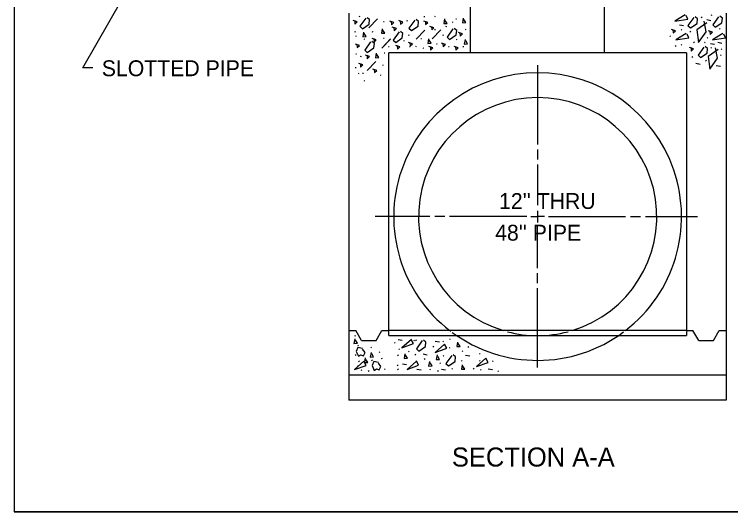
# Model space of a CAD drawing. Extents: x 1007 to 1035.5, y 1000.5 to 1021.5.
# Drawn here: x 1007 to 1016.02, y 1000.5 to 1006.77 of the extents above; entities that cross this region are included whole.
import ezdxf

# ---------------------------------------------------------------- set-up
doc = ezdxf.new("R2010")
doc.units = 0
for name, color, linetype in [('Level 1', 7, 'Continuous'), ('Level 10', 7, 'Continuous'), ('Level 11', 7, 'Continuous')]:
    doc.layers.add(name, color=color, linetype=linetype)

msp = doc.modelspace()

# ---------------------------------------------------------------- linework, layer by layer
at = {"layer": 'Level 1'}
for p, q in [((1012.7465, 1006.2818), (1012.7465, 1009.5592)), ((1014.434, 1006.2818), (1014.434, 1009.5592)), ((1007.8647, 1006.0935), (1008.7543, 1007.6623)), ((1011.2152, 1001.9068), (1011.2152, 1006.7818)), ((1015.9653, 1006.7818), (1015.9653, 1001.9068)), ((1015.4653, 1006.2818), (1011.7152, 1006.2818)), ((1011.7152, 1002.7812), (1011.7152, 1006.2818)), ((1015.4653, 1006.2818), (1015.4653, 1002.7818)), ((1007.9897, 1006.0935), (1007.8647, 1006.0935)), ((1013.5903, 1004.294), (1013.5903, 1004.1463)), ((1013.5903, 1004.294), (1013.5903, 1004.2193)), ((1013.5051, 1004.2193), (1013.5908, 1004.2193)), ((1013.6759, 1004.2193), (1013.5903, 1004.2193)), ((1011.2158, 1002.7818), (1011.2168, 1002.7818)), ((1011.2168, 1002.7818), (1011.2991, 1002.7818)), ((1011.3712, 1002.6568), (1011.2991, 1002.7818)), ((1011.5575, 1002.6568), (1011.6298, 1002.7818)), ((1011.6298, 1002.7818), (1011.7157, 1002.7818)), ((1011.7152, 1002.7193), (1011.7152, 1002.7706)), ((1015.4641, 1002.7818), (1011.7157, 1002.7818)), ((1015.4631, 1002.7818), (1015.4641, 1002.7818)), ((1015.4641, 1002.7818), (1015.5463, 1002.7818)), ((1015.4653, 1002.7715), (1015.4653, 1002.7193)), ((1015.6185, 1002.6568), (1015.5463, 1002.7818)), ((1015.8048, 1002.6568), (1015.877, 1002.7818)), ((1015.877, 1002.7818), (1015.963, 1002.7818)), ((1011.3712, 1002.6568), (1011.5575, 1002.6568)), ((1011.7152, 1002.7193), (1015.4653, 1002.7193)), ((1015.6185, 1002.6568), (1015.8048, 1002.6568)), ((1015.9637, 1002.2193), (1011.2147, 1002.2193)), ((1015.9653, 1001.9068), (1011.2147, 1001.9068))]:
    msp.add_line(p, q, dxfattribs=at)
for points in [[(1011.3543, 1006.7389), (1011.3443, 1006.7404)], [(1011.4251, 1006.7205), (1011.3531, 1006.618), (1011.3836, 1006.5875), (1011.4668, 1006.6448), (1011.4728, 1006.7019), (1011.4419, 1006.7266)], [(1011.5716, 1006.714), (1011.4637, 1006.6), (1011.5732, 1006.7113)], [(1012.0423, 1006.6967), (1011.9703, 1006.5942), (1012.0008, 1006.5637), (1012.0841, 1006.621), (1012.09, 1006.6781), (1012.0592, 1006.7028)], [(1012.1693, 1006.7355), (1012.1592, 1006.737)], [(1012.3057, 1006.7389), (1012.2956, 1006.7404)], [(1012.4178, 1006.7101), (1012.407, 1006.6521), (1012.4498, 1006.6547), (1012.426, 1006.6927)], [(1012.5682, 1006.7083), (1012.5581, 1006.7098)], [(1012.6531, 1006.7203), (1012.6423, 1006.6623), (1012.6851, 1006.6649), (1012.6613, 1006.7029)], [(1015.4469, 1006.7614), (1015.3198, 1006.6807), (1015.4803, 1006.7068), (1015.4611, 1006.7529)], [(1015.5558, 1006.73), (1015.4838, 1006.6274), (1015.5143, 1006.597), (1015.5976, 1006.6543), (1015.6035, 1006.7113), (1015.5727, 1006.736)], [(1015.6617, 1006.733), (1015.6514, 1006.7252)], [(1015.7833, 1006.7603), (1015.773, 1006.7525)], [(1015.8689, 1006.7392), (1015.7969, 1006.6366), (1015.8274, 1006.6062), (1015.9107, 1006.6635), (1015.9166, 1006.7205), (1015.8858, 1006.7452)], [(1011.2863, 1006.6906), (1011.2897, 1006.6463), (1011.3182, 1006.6738), (1011.2677, 1006.6909)], [(1011.6578, 1006.6742), (1011.6477, 1006.6757)], [(1011.7467, 1006.6804), (1011.75, 1006.6362), (1011.7785, 1006.6637), (1011.728, 1006.6808)], [(1011.8609, 1006.6886), (1011.8643, 1006.6443), (1011.8928, 1006.6719), (1011.8423, 1006.6889)], [(1011.9544, 1006.6843), (1011.9443, 1006.6858)], [(1012.1763, 1006.6838), (1012.1797, 1006.6395), (1012.2082, 1006.667), (1012.1577, 1006.6841)], [(1012.253, 1006.617), (1012.2564, 1006.5728), (1012.2848, 1006.6003), (1012.2343, 1006.6173)], [(1012.4454, 1006.6128), (1012.4353, 1006.6143)], [(1012.5273, 1006.6673), (1012.5172, 1006.6688)], [(1015.4264, 1006.6248), (1015.3749, 1006.6339)], [(1015.72, 1006.6599), (1015.5948, 1006.5728), (1015.6173, 1006.4122), (1015.7138, 1006.5491), (1015.6858, 1006.6808)], [(1015.7728, 1006.6887), (1015.7213, 1006.6978)], [(1011.2998, 1006.5446), (1011.2897, 1006.5461)], [(1011.3983, 1006.543), (1011.3874, 1006.485), (1011.4303, 1006.4876), (1011.4064, 1006.5256)], [(1011.518, 1006.5446), (1011.5079, 1006.5461)], [(1011.6336, 1006.5873), (1011.6228, 1006.5293), (1011.6656, 1006.5319), (1011.6418, 1006.5699)], [(1011.7791, 1006.6068), (1011.7825, 1006.5625), (1011.8109, 1006.5901), (1011.7604, 1006.6071)], [(1011.8445, 1006.5467), (1011.7725, 1006.4442), (1011.803, 1006.4137), (1011.8863, 1006.471), (1011.8922, 1006.5281), (1011.8613, 1006.5528)], [(1012.1683, 1006.5708), (1012.0604, 1006.4568), (1012.1699, 1006.568)], [(1012.3695, 1006.5742), (1012.2616, 1006.4602), (1012.3711, 1006.5714)], [(1012.3023, 1006.5718), (1012.2922, 1006.5733)], [(1012.5231, 1006.5842), (1012.4511, 1006.4817), (1012.4816, 1006.4512), (1012.5648, 1006.5085), (1012.5708, 1006.5656), (1012.5399, 1006.5903)], [(1012.6111, 1006.5386), (1012.6145, 1006.4943), (1012.6429, 1006.5219), (1012.5924, 1006.5389)], [(1012.691, 1006.5753), (1012.6809, 1006.5768)], [(1015.2943, 1006.5787), (1015.2977, 1006.5344), (1015.3262, 1006.5619), (1015.2757, 1006.579)], [(1015.4591, 1006.5273), (1015.332, 1006.4466), (1015.4925, 1006.4727), (1015.4733, 1006.5188)], [(1015.4064, 1006.578), (1015.3962, 1006.5702)], [(1015.5188, 1006.5537), (1015.5086, 1006.5458)], [(1015.7594, 1006.5604), (1015.7628, 1006.5162), (1015.7913, 1006.5437), (1015.7408, 1006.5608)], [(1015.921, 1006.5273), (1015.7939, 1006.4466), (1015.9544, 1006.4727), (1015.9352, 1006.5188)], [(1015.8897, 1006.5902), (1015.8794, 1006.5823)], [(1011.31, 1006.49), (1011.2999, 1006.4915)], [(1011.4157, 1006.4525), (1011.4056, 1006.454)], [(1011.5268, 1006.4636), (1011.5302, 1006.4193), (1011.5586, 1006.4469), (1011.5081, 1006.4639)], [(1011.7353, 1006.4583), (1011.6274, 1006.3443), (1011.7369, 1006.4555)], [(1011.6578, 1006.4628), (1011.6477, 1006.4643)], [(1011.9135, 1006.432), (1011.9034, 1006.4335)], [(1011.9749, 1006.5037), (1011.9648, 1006.5052)], [(1012.1283, 1006.4593), (1012.1183, 1006.4608)], [(1012.2167, 1006.4612), (1012.2058, 1006.4032), (1012.2487, 1006.4058), (1012.2248, 1006.4438)], [(1012.4079, 1006.5037), (1012.3978, 1006.5052)], [(1012.5784, 1006.4491), (1012.5683, 1006.4506)], [(1012.677, 1006.4509), (1012.6662, 1006.3929), (1012.709, 1006.3955), (1012.6852, 1006.4335)], [(1015.2635, 1006.4959), (1015.2533, 1006.4881)], [(1015.7347, 1006.4777), (1015.7244, 1006.4698)], [(1011.3137, 1006.3939), (1011.317, 1006.3497), (1011.3455, 1006.3772), (1011.295, 1006.3943)], [(1011.4865, 1006.4205), (1011.4145, 1006.318), (1011.445, 1006.2875), (1011.5283, 1006.3448), (1011.5342, 1006.4019), (1011.5033, 1006.4266)], [(1011.7226, 1006.357), (1011.7125, 1006.3585)], [(1011.8234, 1006.3749), (1011.8268, 1006.3307), (1011.8553, 1006.3583), (1011.8048, 1006.3753)], [(1011.982, 1006.4144), (1011.9853, 1006.3702), (1012.0138, 1006.3977), (1011.9633, 1006.4148)], [(1011.9851, 1006.357), (1011.975, 1006.3585)], [(1012.0669, 1006.3604), (1012.0568, 1006.3619)], [(1012.159, 1006.34), (1012.1489, 1006.3415)], [(1012.2394, 1006.3613), (1012.2428, 1006.317), (1012.2713, 1006.3446), (1012.2208, 1006.3616)], [(1012.3261, 1006.3911), (1012.316, 1006.3926)], [(1012.398, 1006.4042), (1012.4013, 1006.3599), (1012.4298, 1006.3874), (1012.3793, 1006.4045)], [(1012.4762, 1006.357), (1012.4661, 1006.3585)], [(1012.5565, 1006.3613), (1012.5599, 1006.317), (1012.5883, 1006.3446), (1012.5378, 1006.3616)], [(1012.6603, 1006.357), (1012.6502, 1006.3585)], [(1015.3334, 1006.3713), (1015.3232, 1006.3635)], [(1015.4064, 1006.3865), (1015.3962, 1006.3787)], [(1015.5223, 1006.3508), (1015.5257, 1006.3065), (1015.5542, 1006.334), (1015.5037, 1006.3511)], [(1015.5644, 1006.4169), (1015.5542, 1006.4091)], [(1015.6835, 1006.3562), (1015.6115, 1006.2536), (1015.642, 1006.2232), (1015.7253, 1006.2805), (1015.7312, 1006.3375), (1015.7003, 1006.3622)], [(1015.7012, 1006.4169), (1015.6909, 1006.4091)], [(1015.8628, 1006.3256), (1015.7376, 1006.2385), (1015.7602, 1006.0778), (1015.8566, 1006.2148), (1015.8287, 1006.3465)], [(1015.8184, 1006.3878), (1015.7669, 1006.3968)], [(1015.7803, 1006.35), (1015.77, 1006.3422)], [(1015.9097, 1006.4029), (1015.8582, 1006.412)], [(1011.31, 1006.2649), (1011.2999, 1006.2664)], [(1011.4415, 1006.2522), (1011.4449, 1006.2079), (1011.4733, 1006.2355), (1011.4228, 1006.2525)], [(1011.5586, 1006.2804), (1011.5478, 1006.2224), (1011.5906, 1006.225), (1011.5668, 1006.263)], [(1011.668, 1006.2786), (1011.6579, 1006.2801)], [(1015.9018, 1006.2588), (1015.8916, 1006.251)], [(1015.9109, 1006.3318), (1015.9007, 1006.3239)], [(1011.3713, 1006.2343), (1011.3613, 1006.2358)], [(1011.5512, 1006.1752), (1011.4433, 1006.0612), (1011.5528, 1006.1724)], [(1015.5432, 1006.2345), (1015.5329, 1006.2267)], [(1015.7164, 1006.1859), (1015.7062, 1006.1781)], [(1011.3032, 1006.0944), (1011.2931, 1006.0959)], [(1011.358, 1006.1484), (1011.3613, 1006.1042), (1011.3898, 1006.1317), (1011.3393, 1006.1488)], [(1011.5336, 1006.0783), (1011.537, 1006.034), (1011.5654, 1006.0616), (1011.5149, 1006.0786)], [(1011.6509, 1006.1252), (1011.6408, 1006.1267)], [(1013.5903, 1006.126), (1013.5903, 1005.126)], [(1015.6361, 1006.1385), (1015.5846, 1006.1476)], [(1015.8914, 1006.1112), (1015.8399, 1006.1203)], [(1011.3441, 1006.0194), (1011.334, 1006.0209)], [(1011.3953, 1006.0228), (1011.3852, 1006.0243)], [(1011.6203, 1005.999), (1011.6102, 1006.0005)], [(1011.4157, 1005.9273), (1011.4056, 1005.9288)], [(1013.5903, 1005.0635), (1013.5903, 1004.9385)], [(1013.5903, 1004.876), (1013.5903, 1004.3629)], [(1012.2323, 1004.2193), (1011.5456, 1004.2193)], [(1012.4198, 1004.2193), (1012.2948, 1004.2193)], [(1013.4523, 1004.2193), (1012.4823, 1004.2193)], [(1013.7253, 1004.2193), (1014.6973, 1004.2193)], [(1014.7598, 1004.2193), (1014.8848, 1004.2193)], [(1014.9473, 1004.2193), (1015.602, 1004.2193)], [(1013.5903, 1003.5682), (1013.5903, 1004.0973)], [(1013.5903, 1003.3807), (1013.5903, 1003.5057)], [(1013.5903, 1002.3182), (1013.5903, 1003.3182)], [(1011.2881, 1002.678), (1011.2773, 1002.62), (1011.3201, 1002.6226), (1011.2963, 1002.6606)], [(1011.2954, 1002.7182), (1011.2851, 1002.7104)], [(1011.8859, 1002.6559), (1011.8344, 1002.665)], [(1012.0002, 1002.6703), (1011.8818, 1002.565), (1012.0284, 1002.6183), (1011.9993, 1002.6718)], [(1012.0417, 1002.6624), (1012.0314, 1002.6546)], [(1012.0643, 1002.6624), (1012.0541, 1002.6546)], [(1012.1363, 1002.6564), (1012.0643, 1002.5538), (1012.0948, 1002.5234), (1012.1781, 1002.5808), (1012.184, 1002.6378), (1012.1531, 1002.6624)], [(1012.3533, 1002.6378), (1012.3018, 1002.6468)], [(1012.4047, 1002.6488), (1012.3944, 1002.641)], [(1012.4908, 1002.6761), (1012.4806, 1002.6683)], [(1012.5823, 1002.6386), (1012.5715, 1002.5806), (1012.6143, 1002.5832), (1012.5905, 1002.6212)], [(1011.3868, 1002.5578), (1011.3272, 1002.5715), (1011.306, 1002.5186), (1011.3333, 1002.4586), (1011.3602, 1002.476), (1011.3953, 1002.463), (1011.4164, 1002.5066), (1011.3867, 1002.5485)], [(1011.3363, 1002.6003), (1011.3259, 1002.5925)], [(1011.4996, 1002.573), (1011.4893, 1002.5653)], [(1011.7967, 1002.6307), (1011.7864, 1002.6228)], [(1011.8511, 1002.5535), (1011.8408, 1002.5457)], [(1012.2822, 1002.5808), (1012.2719, 1002.5729)], [(1012.4176, 1002.6113), (1012.2992, 1002.506), (1012.4458, 1002.5593), (1012.4168, 1002.6128)], [(1012.4863, 1002.5672), (1012.4761, 1002.5593)], [(1012.7223, 1002.5763), (1012.712, 1002.5684)], [(1011.3045, 1002.4778), (1011.2942, 1002.47)], [(1011.4923, 1002.5056), (1011.4814, 1002.4476), (1011.5243, 1002.4502), (1011.5004, 1002.4882)], [(1011.604, 1002.514), (1011.5937, 1002.5063)], [(1011.8375, 1002.4718), (1011.8273, 1002.464)], [(1011.9198, 1002.4888), (1011.909, 1002.4308), (1011.9518, 1002.4334), (1011.928, 1002.4714)], [(1011.9736, 1002.5218), (1011.9633, 1002.5139)], [(1012.0553, 1002.4809), (1012.045, 1002.4731)], [(1012.199, 1002.4744), (1012.1475, 1002.4835)], [(1012.3237, 1002.4753), (1012.3128, 1002.4173), (1012.3557, 1002.4198), (1012.3318, 1002.4578)], [(1012.4092, 1002.4673), (1012.3989, 1002.4595)], [(1012.5083, 1002.4703), (1012.4363, 1002.3678), (1012.4668, 1002.3373), (1012.5502, 1002.3947), (1012.5561, 1002.4517), (1012.5252, 1002.4763)], [(1012.6497, 1002.5263), (1012.6394, 1002.5185)], [(1012.7344, 1002.4608), (1012.6829, 1002.4698)], [(1012.8675, 1002.4946), (1012.8573, 1002.4868)], [(1011.4026, 1002.3955), (1011.2842, 1002.2902), (1011.4308, 1002.3434), (1011.4018, 1002.3968)], [(1011.3453, 1002.396), (1011.335, 1002.3883)], [(1011.4197, 1002.4375), (1011.4088, 1002.3795), (1011.4517, 1002.3821), (1011.4278, 1002.4201)], [(1011.5087, 1002.4097), (1011.4983, 1002.4019)], [(1011.5864, 1002.3808), (1011.5268, 1002.3945), (1011.5057, 1002.3416), (1011.5329, 1002.2816), (1011.5598, 1002.299), (1011.595, 1002.286), (1011.6161, 1002.3296), (1011.5863, 1002.3715)], [(1011.6313, 1002.4323), (1011.6209, 1002.4246)], [(1012.0637, 1002.3981), (1011.9453, 1002.2928), (1012.0919, 1002.346), (1012.0628, 1002.3995)], [(1012.1733, 1002.4265), (1012.163, 1002.4187)], [(1012.2284, 1002.3935), (1012.2176, 1002.3355), (1012.2604, 1002.3381), (1012.2366, 1002.3761)], [(1012.3683, 1002.3766), (1012.3581, 1002.3688)], [(1012.6406, 1002.4038), (1012.6303, 1002.3959)], [(1012.9394, 1002.4344), (1012.821, 1002.3291), (1012.9677, 1002.3823), (1012.9386, 1002.4358)], [(1012.8675, 1002.4038), (1012.8573, 1002.3959)], [(1013.0308, 1002.3993), (1013.0206, 1002.3914)], [(1011.3318, 1002.3371), (1011.3214, 1002.3293)], [(1011.3771, 1002.2872), (1011.3668, 1002.2794)], [(1011.6721, 1002.3008), (1011.6618, 1002.293)], [(1011.8329, 1002.3448), (1011.8227, 1002.337)], [(1011.8375, 1002.2949), (1011.8273, 1002.2871)], [(1011.9403, 1002.3518), (1011.8888, 1002.3609)], [(1012.1218, 1002.2838), (1012.0703, 1002.2929)], [(1012.2413, 1002.2949), (1012.2311, 1002.2871)], [(1012.4304, 1002.2838), (1012.3789, 1002.2929)], [(1012.5181, 1002.304), (1012.5078, 1002.2962)], [(1012.6413, 1002.3527), (1012.6305, 1002.2947), (1012.6733, 1002.2973), (1012.6495, 1002.3353)], [(1012.7903, 1002.304), (1012.7801, 1002.2962)], [(1012.8811, 1002.2903), (1012.8708, 1002.2825)], [(1013.0203, 1002.2883), (1012.9688, 1002.2974)], [(1011.4678, 1002.2735), (1011.4575, 1002.2658)], [(1012.3412, 1002.2768), (1012.3309, 1002.2689)], [(1013.0989, 1002.2768), (1013.0887, 1002.2689)]]:
    msp.add_lwpolyline(points, dxfattribs=at)
for centre, radius, start, end in [((1013.5903, 1004.2193), 1.8125, 307.62515, 232.45429), ((1013.5906, 1004.219), 1.5, 286.89288, 253.30777), ((1013.5903, 1004.2193), 1.8125, 232.81348, 232.85274), ((1013.5903, 1004.2193), 1.8125, 233.61129, 306.67233), ((1013.5906, 1004.219), 1.5, 253.72487, 253.74804), ((1013.5906, 1004.219), 1.5, 255.32427, 284.76862)]:
    msp.add_arc(centre, radius, start, end, dxfattribs=at)
at = {"layer": 'Level 10'}
for p in [(1007, 1021.5), (1035.5, 1000.5)]:
    msp.add_line(p, (1007, 1000.5), dxfattribs=at)
at = {"layer": 'Level 11'}
msp.add_lwpolyline([(1007, 1000.5), (1035.5, 1000.5), (1035.5, 1021.5), (1007, 1021.5)], close=True, dxfattribs=at)

# ---------------------------------------------------------------- texts
at = {"layer": 'Level 1'}
for s, height, p in [('SLOTTED PIPE', 0.2, (1008.1016, 1005.9891)), ("12'' THRU", 0.2, (1013.1045, 1004.3157)), ("48'' PIPE", 0.2, (1013.0552, 1003.9163)), ('SECTION A-A ', 0.24, (1012.5103, 1001.0687))]:
    msp.add_text(s, height=height, dxfattribs=at).set_placement(p)

doc.saveas('drawing.dxf')
